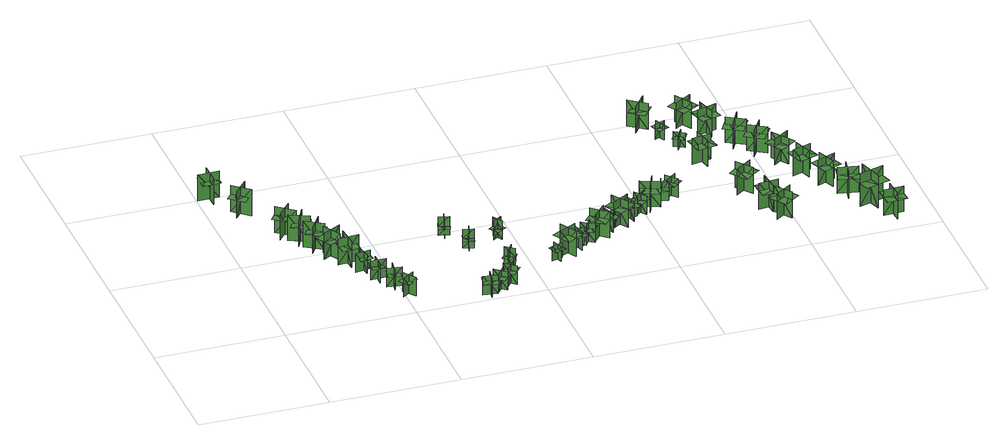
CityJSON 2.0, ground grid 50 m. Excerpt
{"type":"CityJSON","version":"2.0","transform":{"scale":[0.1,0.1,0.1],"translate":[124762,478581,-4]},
"CityObjects":{
"tree1":{"type":"SolitaryVegetationObject","geometry":[{"type":"MultiSurface","lod":"1","boundaries":[[[0,1,2]],[[0,2,3]],[[4,5,6]],[[4,6,7]],[[8,9,10]],[[8,10,11]],[[8,11,12]],[[8,12,13]]]}]},
"tree2":{"type":"SolitaryVegetationObject","geometry":[{"type":"MultiSurface","lod":"1","boundaries":[[[14,15,16]],[[14,16,17]],[[18,19,20]],[[18,20,21]],[[22,23,24]],[[22,24,25]],[[22,25,26]],[[22,26,27]]]}]},
"tree3":{"type":"SolitaryVegetationObject","geometry":[{"type":"MultiSurface","lod":"1","boundaries":[[[28,29,30]],[[28,30,31]],[[32,33,34]],[[32,34,35]],[[36,37,38]],[[36,38,39]],[[36,39,40]],[[36,40,41]]]}]},
"tree4":{"type":"SolitaryVegetationObject","geometry":[{"type":"MultiSurface","lod":"1","boundaries":[[[42,43,44]],[[42,44,45]],[[46,47,48]],[[46,48,49]],[[50,51,52]],[[50,52,53]],[[50,53,54]],[[50,54,55]]]}]},
"tree5":{"type":"SolitaryVegetationObject","geometry":[{"type":"MultiSurface","lod":"1","boundaries":[[[56,57,58]],[[56,58,59]],[[60,61,62]],[[60,62,63]],[[64,65,66]],[[64,66,67]],[[64,67,68]],[[64,68,69]]]}]},
"tree6":{"type":"SolitaryVegetationObject","geometry":[{"type":"MultiSurface","lod":"1","boundaries":[[[70,71,72]],[[70,72,73]],[[74,75,76]],[[74,76,77]],[[78,79,80]],[[78,80,81]],[[78,81,82]],[[78,82,83]]]}]},
"tree7":{"type":"SolitaryVegetationObject","geometry":[{"type":"MultiSurface","lod":"1","boundaries":[[[84,85,86]],[[84,86,87]],[[88,89,90]],[[88,90,91]],[[92,93,94]],[[92,94,95]],[[92,95,96]],[[92,96,97]]]}]},
"tree8":{"type":"SolitaryVegetationObject","geometry":[{"type":"MultiSurface","lod":"1","boundaries":[[[98,99,100]],[[98,100,101]],[[102,103,104]],[[102,104,105]],[[106,107,108]],[[106,108,109]],[[106,109,110]],[[106,110,111]]]}]},
"tree9":{"type":"SolitaryVegetationObject","geometry":[{"type":"MultiSurface","lod":"1","boundaries":[[[112,113,114]],[[112,114,115]],[[116,117,118]],[[116,118,119]],[[120,121,122]],[[120,122,123]],[[120,123,124]],[[120,124,125]]]}]},
"tree10":{"type":"SolitaryVegetationObject","geometry":[{"type":"MultiSurface","lod":"1","boundaries":[[[126,127,128]],[[126,128,129]],[[130,131,132]],[[130,132,133]],[[134,135,136]],[[134,136,137]],[[134,137,138]],[[134,138,139]]]}]},
"tree11":{"type":"SolitaryVegetationObject","geometry":[{"type":"MultiSurface","lod":"1","boundaries":[[[140,141,142]],[[140,142,143]],[[144,145,146]],[[144,146,147]],[[148,149,150]],[[148,150,151]],[[148,151,152]],[[148,152,153]]]}]},
"tree12":{"type":"SolitaryVegetationObject","geometry":[{"type":"MultiSurface","lod":"1","boundaries":[[[154,155,156]],[[154,156,157]],[[158,159,160]],[[158,160,161]],[[162,163,164]],[[162,164,165]],[[162,165,166]],[[162,166,167]]]}]},
"tree13":{"type":"SolitaryVegetationObject","geometry":[{"type":"MultiSurface","lod":"1","boundaries":[[[168,169,170]],[[168,170,171]],[[172,173,174]],[[172,174,175]],[[176,177,178]],[[176,178,179]],[[176,179,180]],[[176,180,181]]]}]},
"tree14":{"type":"SolitaryVegetationObject","geometry":[{"type":"MultiSurface","lod":"1","boundaries":[[[182,183,184]],[[182,184,185]],[[186,187,188]],[[186,188,189]],[[190,191,187]],[[190,187,186]],[[192,193,183]],[[192,183,182]],[[182,183,194]],[[182,194,195]],[[182,196,197]],[[182,197,183]]]}]},
"tree15":{"type":"SolitaryVegetationObject","geometry":[{"type":"MultiSurface","lod":"1","boundaries":[[[198,199,200]],[[198,200,201]],[[202,203,204]],[[202,204,205]],[[206,207,208]],[[206,208,209]],[[206,209,210]],[[206,210,211]]]}]},
"tree16":{"type":"SolitaryVegetationObject","geometry":[{"type":"MultiSurface","lod":"1","boundaries":[[[212,213,214]],[[212,214,215]],[[216,217,218]],[[216,218,219]],[[220,221,217]],[[220,217,216]],[[222,223,213]],[[222,213,212]],[[212,213,224]],[[212,224,225]],[[212,226,227]],[[212,227,213]]]}]},
"tree17":{"type":"SolitaryVegetationObject","geometry":[{"type":"MultiSurface","lod":"1","boundaries":[[[228,229,230]],[[228,230,231]],[[232,233,234]],[[232,234,235]],[[236,237,233]],[[236,233,232]],[[238,239,229]],[[238,229,228]],[[228,229,240]],[[228,240,241]],[[228,242,243]],[[228,243,229]]]}]},
"tree18":{"type":"SolitaryVegetationObject","geometry":[{"type":"MultiSurface","lod":"1","boundaries":[[[244,245,246]],[[244,246,247]],[[248,249,250]],[[248,250,251]],[[252,253,249]],[[252,249,248]],[[254,255,245]],[[254,245,244]],[[244,245,256]],[[244,256,257]],[[244,258,259]],[[244,259,245]]]}]},
"tree19":{"type":"SolitaryVegetationObject","geometry":[{"type":"MultiSurface","lod":"1","boundaries":[[[260,261,262]],[[260,262,263]],[[264,265,266]],[[264,266,267]],[[268,269,270]],[[268,270,271]],[[268,271,272]],[[268,272,273]]]}]},
"tree20":{"type":"SolitaryVegetationObject","geometry":[{"type":"MultiSurface","lod":"1","boundaries":[[[274,275,276]],[[274,276,277]],[[278,279,280]],[[278,280,281]],[[282,283,284]],[[282,284,285]],[[282,285,286]],[[282,286,287]]]}]},
"tree21":{"type":"SolitaryVegetationObject","geometry":[{"type":"MultiSurface","lod":"1","boundaries":[[[288,289,290]],[[288,290,291]],[[292,293,294]],[[292,294,295]],[[296,297,298]],[[296,298,299]],[[296,299,300]],[[296,300,301]]]}]},
"tree22":{"type":"SolitaryVegetationObject","geometry":[{"type":"MultiSurface","lod":"1","boundaries":[[[302,303,304]],[[302,304,305]],[[306,307,308]],[[306,308,309]],[[310,311,312]],[[310,312,313]],[[310,313,314]],[[310,314,315]]]}]},
"tree23":{"type":"SolitaryVegetationObject","geometry":[{"type":"MultiSurface","lod":"1","boundaries":[[[316,317,318]],[[316,318,319]],[[320,321,322]],[[320,322,323]],[[324,325,326]],[[324,326,327]],[[324,327,328]],[[324,328,329]]]}]},
"tree24":{"type":"SolitaryVegetationObject","geometry":[{"type":"MultiSurface","lod":"1","boundaries":[[[330,331,332]],[[330,332,333]],[[334,335,336]],[[334,336,337]],[[338,339,340]],[[338,340,341]],[[338,341,342]],[[338,342,343]]]}]},
"tree25":{"type":"SolitaryVegetationObject","geometry":[{"type":"MultiSurface","lod":"1","boundaries":[[[344,345,346]],[[344,346,347]],[[348,349,350]],[[348,350,351]],[[352,353,354]],[[352,354,355]],[[352,355,356]],[[352,356,357]]]}]},
"tree26":{"type":"SolitaryVegetationObject","geometry":[{"type":"MultiSurface","lod":"1","boundaries":[[[358,359,360]],[[358,360,361]],[[362,363,364]],[[362,364,365]],[[366,367,368]],[[366,368,369]],[[366,369,370]],[[366,370,371]]]}]},
"tree27":{"type":"SolitaryVegetationObject","geometry":[{"type":"MultiSurface","lod":"1","boundaries":[[[372,373,374]],[[372,374,375]],[[376,377,378]],[[376,378,379]],[[380,381,382]],[[380,382,383]],[[380,383,384]],[[380,384,385]]]}]},
"tree28":{"type":"SolitaryVegetationObject","geometry":[{"type":"MultiSurface","lod":"1","boundaries":[[[386,387,388]],[[386,388,389]],[[390,391,392]],[[390,392,393]],[[394,395,396]],[[394,396,397]],[[394,397,398]],[[394,398,399]]]}]},
"tree29":{"type":"SolitaryVegetationObject","geometry":[{"type":"MultiSurface","lod":"1","boundaries":[[[400,401,402]],[[400,402,403]],[[404,405,406]],[[404,406,407]],[[408,409,410]],[[408,410,411]],[[408,411,412]],[[408,412,413]]]}]},
"tree30":{"type":"SolitaryVegetationObject","geometry":[{"type":"MultiSurface","lod":"1","boundaries":[[[414,415,416]],[[414,416,417]],[[418,419,420]],[[418,420,421]],[[422,423,424]],[[422,424,425]],[[422,425,426]],[[422,426,427]]]}]},
"tree31":{"type":"SolitaryVegetationObject","geometry":[{"type":"MultiSurface","lod":"1","boundaries":[[[428,429,430]],[[428,430,431]],[[432,433,434]],[[432,434,435]],[[436,437,438]],[[436,438,439]],[[436,439,440]],[[436,440,441]]]}]},
"tree32":{"type":"SolitaryVegetationObject","geometry":[{"type":"MultiSurface","lod":"1","boundaries":[[[442,443,444]],[[442,444,445]],[[446,447,448]],[[446,448,449]],[[450,451,452]],[[450,452,453]],[[450,453,454]],[[450,454,455]]]}]},
"tree33":{"type":"SolitaryVegetationObject","geometry":[{"type":"MultiSurface","lod":"1","boundaries":[[[456,457,458]],[[456,458,459]],[[460,461,462]],[[460,462,463]],[[464,465,466]],[[464,466,467]],[[464,467,468]],[[464,468,469]]]}]},
"tree34":{"type":"SolitaryVegetationObject","geometry":[{"type":"MultiSurface","lod":"1","boundaries":[[[470,471,472]],[[470,472,473]],[[474,475,476]],[[474,476,477]],[[478,479,480]],[[478,480,481]],[[478,481,482]],[[478,482,483]]]}]},
"tree35":{"type":"SolitaryVegetationObject","geometry":[{"type":"MultiSurface","lod":"1","boundaries":[[[484,485,486]],[[484,486,487]],[[488,489,490]],[[488,490,491]],[[492,493,494]],[[492,494,495]],[[492,495,496]],[[492,496,497]]]}]},
"tree36":{"type":"SolitaryVegetationObject","geometry":[{"type":"MultiSurface","lod":"1","boundaries":[[[498,499,500]],[[498,500,501]],[[502,503,504]],[[502,504,505]],[[506,507,508]],[[506,508,509]],[[506,509,510]],[[506,510,511]]]}]},
"tree37":{"type":"SolitaryVegetationObject","geometry":[{"type":"MultiSurface","lod":"1","boundaries":[[[512,513,514]],[[512,514,515]],[[516,517,518]],[[516,518,519]],[[520,521,522]],[[520,522,523]],[[520,523,524]],[[520,524,525]]]}]},
"tree38":{"type":"SolitaryVegetationObject","geometry":[{"type":"MultiSurface","lod":"1","boundaries":[[[526,527,528]],[[526,528,529]],[[530,531,532]],[[530,532,533]],[[534,535,536]],[[534,536,537]],[[534,537,538]],[[534,538,539]]]}]},
"tree39":{"type":"SolitaryVegetationObject","geometry":[{"type":"MultiSurface","lod":"1","boundaries":[[[540,541,542]],[[540,542,543]],[[544,545,546]],[[544,546,547]],[[548,549,550]],[[548,550,551]],[[548,551,552]],[[548,552,553]]]}]},
"tree40":{"type":"SolitaryVegetationObject","geometry":[{"type":"MultiSurface","lod":"1","boundaries":[[[554,555,556]],[[554,556,557]],[[558,559,560]],[[558,560,561]],[[562,563,564]],[[562,564,565]],[[562,565,566]],[[562,566,567]]]}]},
"tree41":{"type":"SolitaryVegetationObject","geometry":[{"type":"MultiSurface","lod":"1","boundaries":[[[568,569,570]],[[568,570,571]],[[572,573,574]],[[572,574,575]],[[576,577,578]],[[576,578,579]],[[576,579,580]],[[576,580,581]]]}]},
"tree42":{"type":"SolitaryVegetationObject","geometry":[{"type":"MultiSurface","lod":"1","boundaries":[[[582,583,584]],[[582,584,585]],[[586,587,588]],[[586,588,589]],[[590,591,592]],[[590,592,593]],[[590,593,594]],[[590,594,595]]]}]},
"tree43":{"type":"SolitaryVegetationObject","geometry":[{"type":"MultiSurface","lod":"1","boundaries":[[[596,597,598]],[[596,598,599]],[[600,601,602]],[[600,602,603]],[[604,605,606]],[[604,606,607]],[[604,607,608]],[[604,608,609]]]}]},
"tree44":{"type":"SolitaryVegetationObject","geometry":[{"type":"MultiSurface","lod":"1","boundaries":[[[610,611,612]],[[610,612,613]],[[614,615,616]],[[614,616,617]],[[618,619,620]],[[618,620,621]],[[618,621,622]],[[618,622,623]]]}]},
"tree45":{"type":"SolitaryVegetationObject","geometry":[{"type":"MultiSurface","lod":"1","boundaries":[[[624,625,626]],[[624,626,627]],[[628,629,630]],[[628,630,631]],[[632,633,634]],[[632,634,635]],[[632,635,636]],[[632,636,637]]]}]},
"tree46":{"type":"SolitaryVegetationObject","geometry":[{"type":"MultiSurface","lod":"1","boundaries":[[[638,639,640]],[[638,640,641]],[[642,643,644]],[[642,644,645]],[[646,647,648]],[[646,648,649]],[[646,649,650]],[[646,650,651]]]}]},
"tree47":{"type":"SolitaryVegetationObject","geometry":[{"type":"MultiSurface","lod":"1","boundaries":[[[652,653,654]],[[652,654,655]],[[656,657,658]],[[656,658,659]],[[660,661,662]],[[660,662,663]],[[660,663,664]],[[660,664,665]]]}]}
},
"vertices":[
[86,995,11],[4,993,11],[4,993,119],[86,995,119],[48,1031,11],[48,1031,119],[49,950,119],[49,950,11],[48,1031,85],[14,1030,85],[15,965,85],[49,966,85],[83,966,85],[82,1031,85],
[92,886,10],[154,833,10],[154,833,119],[92,886,119],[97,834,10],[97,834,119],[149,896,119],[149,896,10],[97,834,84],[122,812,84],[165,862,84],[139,884,84],[113,906,84],[71,856,84],
[248,703,9],[197,639,9],[197,639,117],[248,703,117],[196,697,9],[196,697,117],[260,646,117],[260,646,9],[196,697,83],[175,670,83],[226,629,83],[247,656,83],[268,682,83],[217,723,83],
[246,576,8],[281,649,8],[281,649,116],[246,576,116],[295,593,8],[295,593,116],[221,628,116],[221,628,8],[295,593,82],[309,624,82],[251,652,82],[236,621,82],[221,591,82],[280,563,82],
[277,513,8],[321,582,8],[321,582,117],[277,513,117],[328,525,8],[328,525,117],[260,568,117],[260,568,8],[328,525,83],[347,553,83],[292,588,83],[273,560,83],[255,531,83],[310,496,83],
[315,508,9],[357,438,9],[357,438,118],[315,508,118],[303,457,9],[303,457,118],[373,499,118],[373,499,9],[303,457,84],[320,428,84],[376,461,84],[359,490,84],[341,520,84],[285,487,84],
[337,403,11],[418,409,11],[418,409,120],[337,403,120],[377,369,11],[377,369,120],[371,450,120],[371,450,11],[377,369,86],[411,371,86],[406,436,86],[372,434,86],[338,432,86],[343,367,86],
[417,312,12],[406,369,12],[406,369,89],[417,312,89],[438,342,12],[438,342,89],[380,332,89],[380,332,12],[438,342,65],[434,366,65],[388,358,65],[392,334,65],[396,310,65],[442,318,65],
[442,296,9],[442,238,9],[442,238,87],[442,296,87],[416,269,9],[416,269,87],[474,270,87],[474,270,9],[416,269,63],[416,245,63],[462,245,63],[462,270,63],[462,294,63],[416,294,63],
[454,204,9],[511,196,9],[511,196,86],[454,204,86],[476,174,9],[476,174,86],[485,232,86],[485,232,9],[476,174,62],[500,171,62],[507,217,62],[483,220,62],[459,224,62],[452,178,62],
[536,151,8],[489,117,8],[489,117,86],[536,151,86],[499,157,8],[499,157,86],[534,110,86],[534,110,8],[499,157,61],[480,143,61],[507,105,61],[527,119,61],[546,133,61],[519,171,61],
[789,11,8],[798,65,8],[798,65,85],[789,11,85],[819,32,8],[764,41,8],[764,41,85],[819,32,85],[819,32,64],[823,59,64],[769,68,64],[764,41,64],[760,14,64],[814,5,64],
[823,38,8],[857,82,8],[857,82,85],[823,38,85],[860,43,8],[816,77,8],[816,77,85],[860,43,85],[860,43,63],[876,65,63],[832,99,63],[816,77,63],[799,55,63],[843,21,63],
[759,458,49],[770,499,49],[749,504,49],[738,463,49],[744,483,49],[785,472,49],[786,475,88],[745,485,88],[745,485,10],[786,475,10],[761,457,10],[772,498,10],[770,499,88],[759,458,88],[780,452,49],[791,493,49],
[869,68,8],[905,110,8],[905,110,85],[869,68,85],[906,71,8],[864,106,8],[864,106,85],[906,71,85],[906,71,63],[924,92,63],[882,127,63],[864,106,63],[846,85,63],[888,49,63],
[800,375,49],[841,363,49],[847,384,49],[806,396,49],[826,389,49],[813,349,49],[816,348,88],[828,389,88],[828,389,10],[816,348,10],[800,373,10],[840,361,10],[841,363,88],[800,375,88],[794,354,49],[835,342,49],
[931,213,51],[907,178,51],[925,166,52],[949,200,52],[937,184,51],[902,209,51],[901,207,90],[936,182,90],[936,182,12],[901,207,12],[930,214,12],[906,179,12],[907,178,90],[931,213,90],[914,225,52],[889,191,52],
[953,380,52],[929,416,52],[911,403,52],[935,368,52],[924,386,52],[959,409,52],[958,411,91],[923,388,91],[923,388,13],[958,411,13],[954,381,13],[931,417,13],[929,416,91],[953,380,91],[971,392,52],[947,428,52],
[1118,197,10],[1076,183,10],[1076,183,72],[1118,197,72],[1092,211,10],[1106,169,10],[1106,169,72],[1092,211,72],[1092,211,54],[1071,204,54],[1085,162,54],[1106,169,54],[1127,176,54],[1113,218,54],
[1179,237,11],[1112,198,11],[1112,198,118],[1179,237,118],[1129,251,11],[1168,184,11],[1168,184,118],[1129,251,118],[1129,251,88],[1096,231,88],[1135,164,88],[1168,184,88],[1202,203,88],[1163,270,88],
[1221,250,11],[1167,238,11],[1167,238,88],[1221,250,88],[1190,270,11],[1202,216,11],[1202,216,88],[1190,270,88],[1190,270,67],[1163,264,67],[1175,210,67],[1202,216,67],[1229,222,67],[1217,276,67],
[1264,258,11],[1218,288,11],[1218,288,88],[1264,258,88],[1257,294,11],[1227,248,11],[1227,248,88],[1257,294,88],[1257,294,67],[1234,309,67],[1204,263,67],[1227,248,67],[1250,233,67],[1280,279,67],
[1317,325,10],[1267,266,10],[1267,266,118],[1317,325,118],[1265,321,10],[1325,272,10],[1325,272,118],[1265,321,118],[1265,321,88],[1240,291,88],[1300,242,88],[1325,272,88],[1349,301,88],[1290,351,88],
[1349,302,11],[1332,355,11],[1332,355,88],[1349,302,88],[1366,334,11],[1313,318,11],[1313,318,88],[1366,334,88],[1366,334,66],[1357,361,66],[1305,344,66],[1313,318,66],[1321,291,66],[1374,308,66],
[1360,331,10],[1425,374,10],[1425,374,118],[1360,331,118],[1411,321,10],[1368,385,10],[1368,385,118],[1411,321,118],[1411,321,87],[1443,342,87],[1400,407,87],[1368,385,87],[1336,364,87],[1378,299,87],
[1414,373,11],[1468,384,11],[1468,384,88],[1414,373,88],[1445,353,11],[1433,407,11],[1433,407,88],[1445,353,88],[1445,353,66],[1472,358,66],[1460,413,66],[1433,407,66],[1406,401,66],[1418,347,66],
[1467,389,11],[1510,424,11],[1510,424,88],[1467,389,88],[1504,385,11],[1468,428,11],[1468,427,88],[1504,385,88],[1504,385,66],[1525,403,66],[1489,445,66],[1468,428,66],[1447,410,66],[1483,367,66],
[1568,418,11],[1496,447,11],[1496,447,118],[1568,418,118],[1549,466,11],[1519,394,11],[1519,394,118],[1549,466,118],[1549,466,88],[1513,480,88],[1483,409,88],[1519,394,88],[1555,379,88],[1584,451,88],
[1589,482,13],[1572,429,13],[1572,429,90],[1589,482,90],[1557,465,13],[1609,448,13],[1609,448,90],[1557,465,90],[1557,465,68],[1548,439,68],[1601,422,68],[1609,448,68],[1618,475,68],[1565,492,68],
[1648,500,12],[1607,464,12],[1607,464,89],[1648,500,89],[1612,503,12],[1648,461,12],[1648,461,89],[1612,503,89],[1612,503,67],[1591,485,67],[1627,443,67],[1648,461,67],[1669,479,67],[1632,521,67],
[1649,941,12],[1698,1007,12],[1698,1007,121],[1649,941,121],[1701,949,12],[1701,949,121],[1635,998,121],[1635,998,12],[1701,949,87],[1721,976,87],[1669,1015,87],[1648,988,87],[1628,961,87],[1680,922,87],
[1713,901,12],[1730,860,12],[1730,860,74],[1713,901,74],[1701,874,12],[1742,891,12],[1742,891,74],[1701,874,74],[1701,874,56],[1710,853,56],[1751,870,56],[1742,891,56],[1734,911,56],[1693,894,56],
[1785,786,12],[1747,808,12],[1747,808,73],[1785,786,73],[1778,814,12],[1756,776,12],[1756,776,73],[1778,814,73],[1778,814,56],[1758,825,56],[1737,787,56],[1756,776,56],[1775,765,56],[1797,804,56],
[1848,682,10],[1772,667,10],[1772,667,118],[1848,682,118],[1805,711,10],[1820,635,10],[1820,635,118],[1805,711,118],[1805,711,88],[1767,704,88],[1782,628,88],[1820,635,88],[1858,642,88],[1843,718,88],
[1920,461,8],[1858,414,8],[1858,414,116],[1920,461,116],[1868,468,8],[1916,407,8],[1916,407,116],[1868,468,116],[1868,468,86],[1838,444,86],[1885,383,86],[1916,407,86],[1946,430,86],[1899,492,86],
[1943,263,8],[1934,340,8],[1934,340,116],[1943,263,116],[1975,303,8],[1899,294,8],[1899,294,116],[1975,303,116],[1975,303,86],[1971,342,86],[1894,333,86],[1899,294,86],[1903,256,86],[1980,265,86],
[1993,199,8],[1946,261,8],[1946,261,116],[1993,199,116],[2001,250,8],[1939,204,8],[1939,204,116],[2001,250,116],[2001,250,85],[1977,281,85],[1915,235,85],[1939,204,85],[1962,173,85],[2024,219,85],
[1811,978,9],[1851,912,9],[1851,912,116],[1811,978,116],[1799,928,9],[1865,969,9],[1865,969,116],[1799,928,116],[1799,928,86],[1819,895,86],[1885,935,86],[1865,969,86],[1845,1002,86],[1778,961,86],
[1856,856,9],[1931,876,9],[1931,876,117],[1856,856,117],[1901,830,9],[1880,905,9],[1880,905,117],[1901,830,117],[1901,830,86],[1938,840,86],[1918,915,86],[1880,905,86],[1843,895,86],[1863,820,86],
[1934,777,9],[2001,739,9],[2001,739,117],[1934,777,117],[1947,727,9],[1985,795,9],[1985,795,117],[1947,727,117],[1947,727,87],[1981,708,87],[2019,776,87],[1985,795,87],[1951,813,87],[1913,746,87],
[1990,701,9],[2056,660,9],[2056,660,117],[1990,701,117],[2002,651,9],[2043,717,9],[2043,717,117],[2002,651,117],[2002,651,87],[2035,630,87],[2076,696,87],[2043,717,87],[2010,737,87],[1969,671,87],
[2052,569,10],[2115,613,10],[2115,613,117],[2052,569,117],[2103,560,10],[2058,623,10],[2058,623,117],[2103,560,117],[2103,560,87],[2134,582,87],[2090,645,87],[2058,623,87],[2026,601,87],[2071,538,87],
[2166,505,7],[2093,480,7],[2093,480,115],[2166,505,115],[2120,528,7],[2145,455,7],[2145,455,115],[2120,528,115],[2120,528,84],[2083,516,84],[2108,443,84],[2145,455,84],[2182,468,84],[2157,541,84],
[2175,432,8],[2204,361,8],[2204,361,115],[2175,432,115],[2155,385,8],[2226,414,8],[2226,414,115],[2155,385,115],[2155,385,85],[2169,349,85],[2241,378,85],[2226,414,85],[2212,450,85],[2140,420,85],
[2244,339,8],[2230,263,8],[2230,263,116],[2244,339,116],[2202,311,8],[2278,296,8],[2278,296,116],[2202,311,116],[2202,311,86],[2194,273,86],[2270,258,86],[2278,296,86],[2285,334,86],[2209,349,86],
[2251,196,7],[2346,225,7],[2346,225,145],[2251,196,145],[2309,165,7],[2280,260,7],[2280,260,145],[2309,165,145],[2309,165,106],[2357,179,106],[2328,275,106],[2280,260,106],[2233,245,106],[2262,150,106],
[2346,146,8],[2349,68,8],[2349,68,115],[2346,146,115],[2311,108,8],[2388,111,8],[2388,111,115],[2311,108,115],[2311,108,85],[2312,69,85],[2389,72,85],[2388,111,85],[2387,150,85],[2309,147,85]
]}
